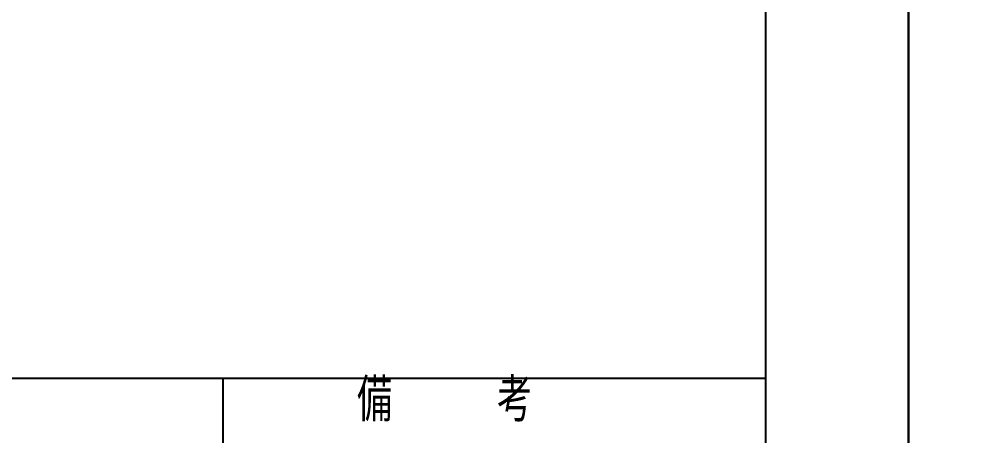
# Model space of a CAD drawing. Header units: millimetres. Extents: x 0 to 18796, y -11 to 7128.
# Drawn here: x 8206 to 8744, y 3044 to 3277 of the extents above; entities that cross this region are included whole.
import ezdxf
from ezdxf.enums import TextEntityAlignment as Align

# ---------------------------------------------------------------- set-up
doc = ezdxf.new("R2010")
doc.units = ezdxf.units.MM
doc.header["$LTSCALE"] = 5
doc.layers.get('0').update_dxf_attribs({"color": 255})
doc.layers.add('寸法', color=4, linetype='Continuous')
doc.layers.add('文字', color=7, linetype='Continuous')
doc.styles.add('DLSTANDARD1', font='monotxt.shx', dxfattribs={"width": 0.6, "bigfont": 'extfont'})

msp = doc.modelspace()

# ---------------------------------------------------------------- linework, layer by layer
at = {"linetype": 'Continuous', "lineweight": -3}
msp.add_line((5420, 3076), (8624, 3076), dxfattribs=at)
for points in [[(5340, 4752), (8704, 4752), (8704, 2376), (5340, 2376)], [(8704, 4752), (12068, 4752), (12068, 2376), (8704, 2376)], [(5420, 4672), (8624, 4672), (8624, 2456), (5420, 2456)]]:
    msp.add_lwpolyline(points, close=True, dxfattribs=at)
at = {"layer": '寸法', "linetype": 'Continuous'}
msp.add_line((8320, 2456), (8320, 3076), dxfattribs=at)

# ---------------------------------------------------------------- texts
at = {"layer": '文字', "color": 0, "linetype": 'Continuous', "ltscale": 6, "style": 'DLSTANDARD1', "width": 0.74375}
msp.add_text('備\u3000\u3000\u3000考', height=24, dxfattribs=at).set_placement((8395.016, 3044.574), align=Align.BOTTOM_LEFT)

doc.saveas('drawing.dxf')
